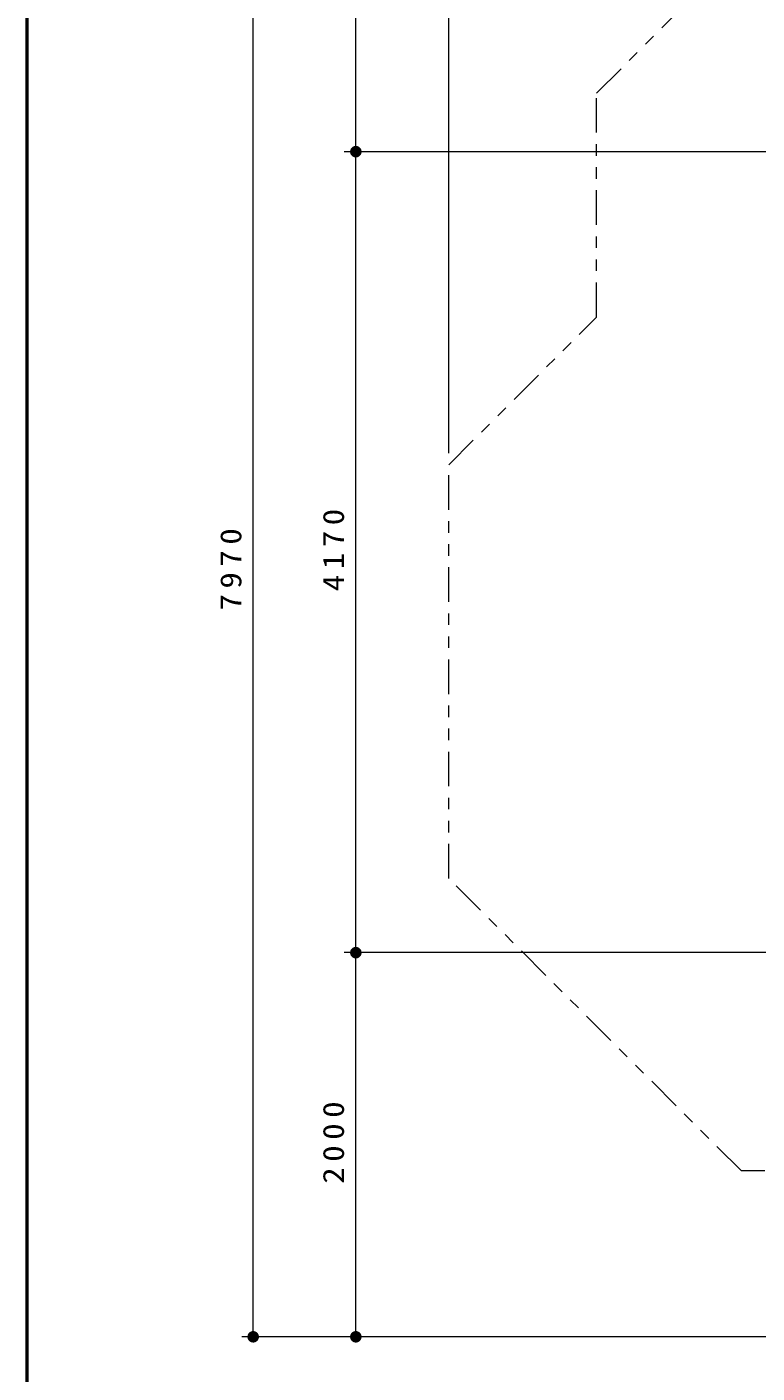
# Model space of a CAD drawing. Units: millimetres on the paper, scale 1:60. Extents: x -385 to 0, y -594 to 267.
# Drawn here: x -385 to -321.6, y 91.6 to 208.5 of the extents above; entities that cross this region are included whole.
import ezdxf

# ---------------------------------------------------------------- set-up
doc = ezdxf.new("R2010")
doc.units = ezdxf.units.MM
doc.linetypes.add('USER3', pattern=[8, 3, -1, 1, -1, 1, -1])
doc.layers.add('LY_1', color=140, linetype='Continuous', lineweight=50)
doc.styles.add('ＭＳ ゴシック', font='')
doc.styles.get('ＭＳ ゴシック').set_extended_font_data('MS Gothic')

# ---------------------------------------------------------------- blocks, each defined once
blk = doc.blocks.new('filled_dot')
at = {"color": 0, "linetype": 'Continuous', "lineweight": -2, "const_width": 1.25}
blk.add_lwpolyline([(-0.625, 0, 1), (0.625, 0, 1)], format="xyb", close=True, dxfattribs=at)

msp = doc.modelspace()

# ---------------------------------------------------------------- linework, layer by layer
at = {"layer": 'LY_1', "color": 7}
msp.add_line((-385, 267), (-385, 0), dxfattribs=at)
at = {"layer": 'LY_1', "color": 7, "lineweight": 13}
for p, q in [((-348.381, 171.471), (-348.381, 243.226)), ((-365.363, 94.799), (-365.363, 227.639)), ((-356.456, 197.639), (-356.456, 227.639)), ((-356.456, 125.132), (-356.456, 200.639)), ((-233.488, 197.639), (-357.456, 197.639)), ((-253.682, 128.132), (-357.456, 128.132)), ((-356.456, 94.799), (-356.456, 128.132)), ((-267.583, 94.799), (-366.363, 94.799))]:
    msp.add_line(p, q, dxfattribs=at)
at = {"layer": 'LY_1', "color": 7, "linetype": 'USER3', "lineweight": 13}
msp.add_lwpolyline([(-348.383, 170.47), (-335.564, 183.289), (-335.564, 202.716), (-312.645, 225.635), (-284.498, 225.635), (-272.93, 214.068), (-259.06, 214.068), (-245.488, 227.639), (-211.988, 227.639), (-198.417, 214.068), (-159.754, 214.068), (-141.746, 196.059), (-141.746, 158.091), (-159.754, 140.083), (-206.735, 140.083), (-206.735, 111.125), (-223.061, 94.799), (-266.583, 94.799), (-280.972, 109.189), (-322.999, 109.189), (-348.381, 134.571), (-348.381, 170.471)], dxfattribs=at)

# ---------------------------------------------------------------- block references
at = {"layer": 'LY_1', "color": 7, "lineweight": 13, "xscale": 0.4, "yscale": 0.4}
for p, rotation in [((-356.456, 197.639), 90), ((-356.456, 197.639), 90), ((-356.456, 128.132), 270), ((-356.456, 128.132), 270), ((-365.363, 94.799), 90), ((-356.456, 94.799), 90)]:
    msp.add_blockref('filled_dot', p, dxfattribs=dict(at, rotation=rotation))

# ---------------------------------------------------------------- texts
at = {"layer": 'LY_1', "color": 7, "char_height": 1.833, "attachment_point": 8, "rotation": 90, "style": 'ＭＳ ゴシック'}
for s, insert in [('\\T1.33;\\W1.15;4170', (-357.456, 163.309)), ('\\T1.33;\\W1.15;7970', (-366.363, 161.628)), ('\\T1.33;\\W1.15;2000', (-357.456, 111.889))]:
    msp.add_mtext(s, dxfattribs=dict(at, insert=insert))

doc.saveas('drawing.dxf')
